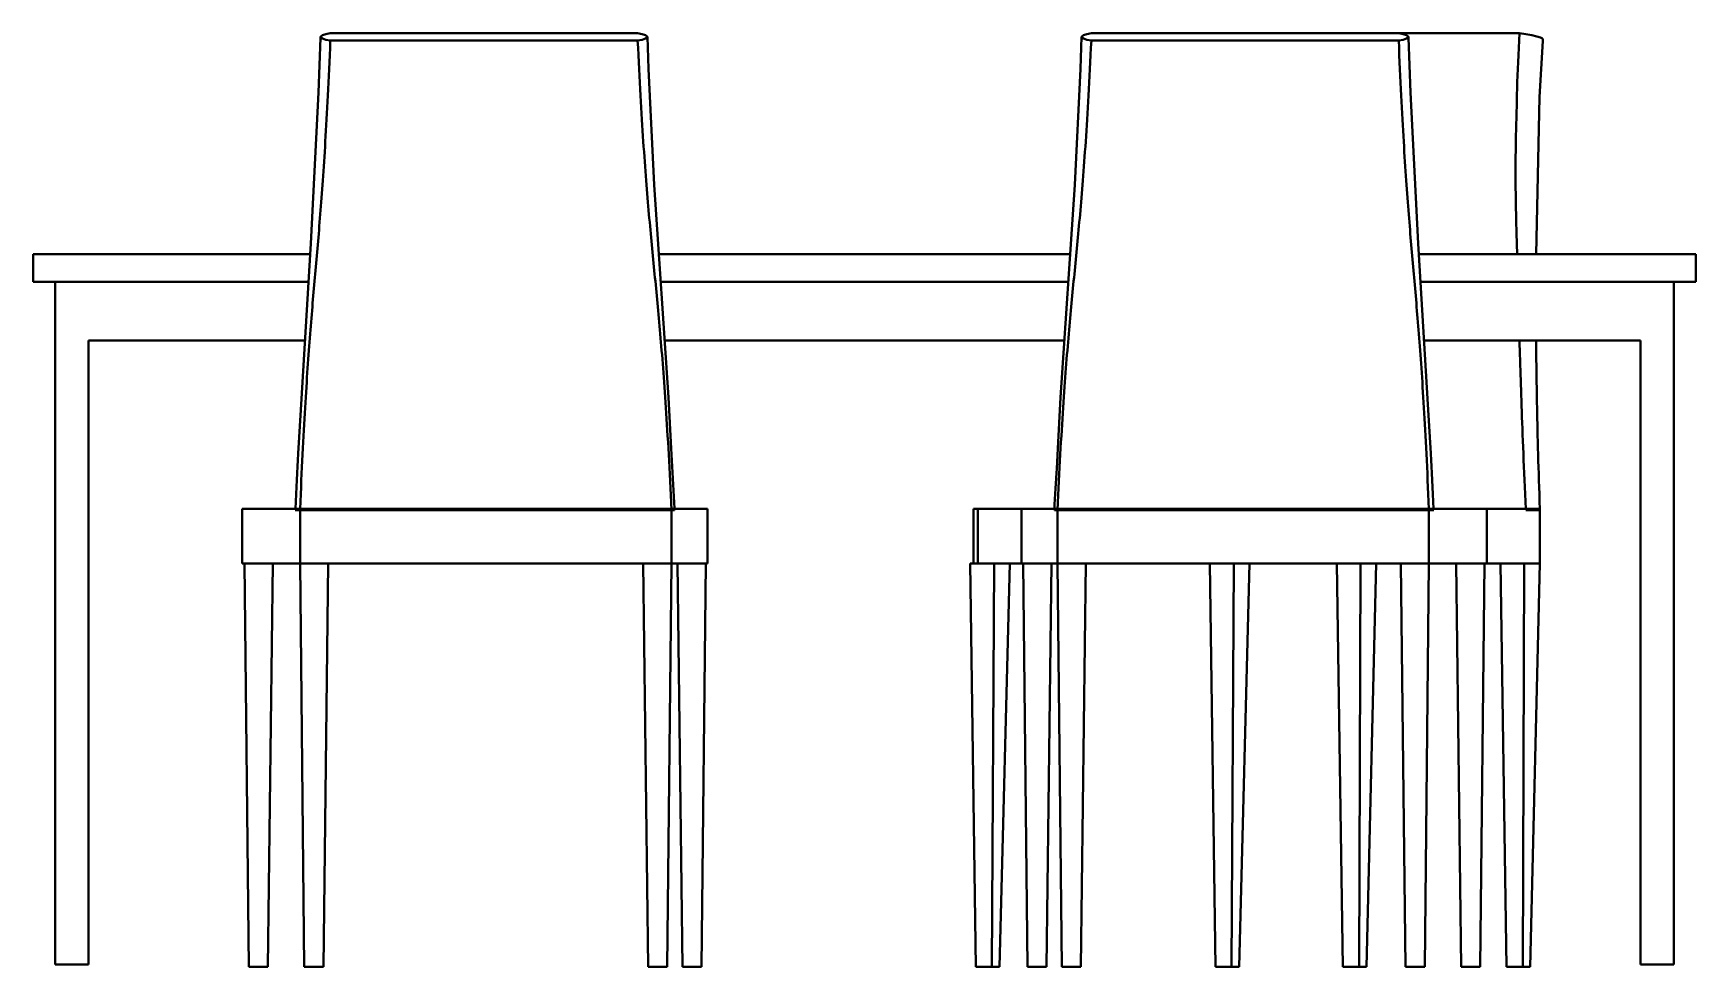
# Model space of a CAD drawing. Header units: millimetres. Extents: x -866 to 866, y -25 to 948.
import ezdxf

# ---------------------------------------------------------------- set-up
doc = ezdxf.new("R2010")
doc.units = ezdxf.units.MM
doc.layers.add('G-PLANOTM', color=6, linetype='Continuous', lineweight=40)

# ---------------------------------------------------------------- blocks, each defined once
blk = doc.blocks.new('族几何图形组合_3044-Back')
at = {"layer": 'G-PLANOTM'}
for p, q in [((-865.5, 717.4), (-577.1, 717.4)), ((-865.5, 717.4), (-865.5, 688.6)), ((-214.1, 717.4), (214, 717.4)), ((577, 717.4), (865.5, 717.4)), ((865.5, 688.6), (865.5, 717.4)), ((-579, 688.6), (-865.5, 688.6)), ((-842.8, -22.6), (-842.8, 688.6)), ((211.9, 688.6), (-211.9, 688.6)), ((865.5, 688.6), (578.9, 688.6)), ((842.8, -22.6), (842.8, 688.6)), ((-807.9, 627.4), (-582.9, 627.4)), ((-807.9, -22.6), (-807.9, 627.4)), ((-207.7, 627.4), (207.7, 627.4)), ((582.9, 627.4), (807.9, 627.4)), ((807.9, 627.4), (807.9, -22.6)), ((-807.9, -22.6), (-842.8, -22.6)), ((842.8, -22.6), (807.9, -22.6)), ((807.9, -22.6), (807.9, -22.6))]:
    blk.add_line(p, q, dxfattribs=at)

msp = doc.modelspace()

# ---------------------------------------------------------------- linework, layer by layer
at = {"layer": 'G-PLANOTM'}
for p, q in [((-566.1, 943.1), (-564.4, 941.9)), ((-564.4, 941.9), (-561, 940.8)), ((-236.2, 947.6), (-556.2, 947.6)), ((-556.2, 939.9), (-236.2, 939.9)), ((226.3, 943.1), (228, 941.9)), ((556.2, 947.6), (236.2, 947.6)), ((236.2, 939.9), (556.2, 939.9)), ((556.2, 947.6), (681.9, 947.6)), ((688.7, 946.6), (694.9, 945.5)), ((-648, 452.1), (-648, 395.1)), ((-647.9, 452.1), (-587.7, 452.1)), ((-647.9, 452.1), (-647.9, 452.1)), ((-647.9, 395.1), (-647.9, 452.1)), ((-587.7, 450.8), (-592.7, 450.8)), ((-587.7, 452.1), (-201, 452.1)), ((-200.9, 450.8), (-587.7, 450.8)), ((-587.7, 450.8), (-587.7, 395.1)), ((-201, 452.1), (-200.9, 452.1)), ((-200.9, 452.1), (-197.8, 452.1)), ((-200.9, 452.1), (-200.9, 450.8)), ((-197.7, 450.8), (-200.9, 450.8)), ((-200.9, 450.8), (-200.9, 395.1)), ((-198.8, 452.1), (-198.7, 452.1)), ((-197.8, 452.1), (-163.5, 452.1)), ((-163.5, 452.1), (-163.4, 452.1)), ((-163.4, 395.1), (-163.4, 452.1)), ((113.5, 452.1), (113.5, 395.1)), ((113.5, 452.1), (114.3, 452.1)), ((114.3, 452.1), (118, 452.1)), ((118, 452.1), (163.5, 452.1)), ((118, 452.1), (118, 395.1)), ((163.4, 452.1), (163.4, 395.1)), ((163.4, 452.1), (163.5, 452.1)), ((163.5, 452.1), (197.8, 452.1)), ((200.9, 450.8), (197.7, 450.8)), ((198.3, 452.1), (198.9, 452.1)), ((199, 452.1), (200.9, 452.1)), ((200.9, 452.1), (201, 452.1)), ((200.9, 450.8), (200.9, 452.1)), ((587.7, 450.8), (200.9, 450.8)), ((200.9, 395.1), (200.9, 450.8)), ((201, 452.1), (587.7, 452.1)), ((587.7, 452.1), (587.7, 452.1)), ((587.7, 452.1), (647.9, 452.1)), ((587.7, 450.8), (587.7, 452.1)), ((592.7, 450.8), (587.7, 450.8)), ((587.7, 395.1), (587.7, 450.8)), ((647.9, 452.1), (647.9, 452.1)), ((647.9, 452.1), (647.9, 395.1)), ((647.9, 452.1), (693.8, 452.1)), ((648, 395.1), (648, 452.1)), ((703.2, 450.8), (688.5, 450.8)), ((693.9, 452.1), (703.1, 452.1)), ((703.2, 452.1), (703.2, 452.1)), ((703.2, 452.1), (703.2, 395.1)), ((-647.9, 395.1), (-647.9, 395.1)), ((-645.6, 395.1), (-647.9, 395.1)), ((-587.7, 395.1), (-645.6, 395.1)), ((-641.2, -24.9), (-645.6, 395.1)), ((-616.2, 395.1), (-621.2, -24.9)), ((-200.9, 395.1), (-587.7, 395.1)), ((-587.7, 395.1), (-558.3, 395.1)), ((-583.3, -24.9), (-587.7, 395.1)), ((-558.3, 395.1), (-563.4, -24.9)), ((-225.2, -24.9), (-230.3, 395.1)), ((-230.3, 395.1), (-200.9, 395.1)), ((-200.9, 395.1), (-205.3, -24.9)), ((-163.5, 395.1), (-200.9, 395.1)), ((-189.5, -24.9), (-194.6, 395.1)), ((-165.2, 395.1), (-169.6, -24.9)), ((-163.4, 395.1), (-163.5, 395.1)), ((110.1, 395.1), (135, 395.1)), ((110.1, 395.1), (115.8, -24.9)), ((163.5, 395.1), (118, 395.1)), ((135, 395.1), (132.7, -24.9)), ((140.6, -24.9), (151.2, 395.1)), ((163.5, 395.1), (163.4, 395.1)), ((200.9, 395.1), (163.5, 395.1)), ((169.6, -24.9), (165.2, 395.1)), ((194.6, 395.1), (189.5, -24.9)), ((587.7, 395.1), (200.9, 395.1)), ((200.9, 395.1), (230.3, 395.1)), ((205.3, -24.9), (200.9, 395.1)), ((230.3, 395.1), (225.2, -24.9)), ((359.7, 395.1), (365.4, -24.9)), ((384.6, 395.1), (382.3, -24.9)), ((390.2, -24.9), (400.8, 395.1)), ((498, -24.9), (491.7, 395.1)), ((514.9, -24.9), (516.6, 395.1)), ((522.8, -24.9), (532.8, 395.1)), ((563.4, -24.9), (558.3, 395.1)), ((558.3, 395.1), (587.7, 395.1)), ((587.7, 395.1), (583.3, -24.9)), ((645.6, 395.1), (587.7, 395.1)), ((621.2, -24.9), (616.2, 395.1)), ((645.6, 395.1), (641.2, -24.9)), ((647.9, 395.1), (645.6, 395.1)), ((647.9, 395.1), (647.9, 395.1)), ((703.2, 395.1), (647.9, 395.1)), ((668.4, -24.9), (662.1, 395.1)), ((685.3, -24.9), (687, 395.1)), ((693.2, -24.9), (703.2, 395.1)), ((-621.2, -24.9), (-641.2, -24.9)), ((-563.4, -24.9), (-583.3, -24.9)), ((-205.3, -24.9), (-225.2, -24.9)), ((-169.6, -24.9), (-189.5, -24.9)), ((132.7, -24.9), (115.8, -24.9)), ((140.6, -24.9), (132.7, -24.9)), ((189.5, -24.9), (169.6, -24.9)), ((225.2, -24.9), (205.3, -24.9)), ((382.3, -24.9), (365.4, -24.9)), ((390.2, -24.9), (382.3, -24.9)), ((514.9, -24.9), (498, -24.9)), ((522.8, -24.9), (514.9, -24.9)), ((583.3, -24.9), (563.4, -24.9)), ((641.2, -24.9), (621.2, -24.9)), ((685.3, -24.9), (668.4, -24.9)), ((693.2, -24.9), (685.3, -24.9))]:
    msp.add_line(p, q, dxfattribs=at)
for points in [[(-589.7, 509.6), (-587, 555.2), (-576.4, 728.5), (-568.4, 885.7), (-566.4, 942.8), (-566.3, 943.7)], [(-556.2, 947.6), (-561, 946.6), (-564.4, 945.5), (-566.1, 944.3), (-566.1, 943.1)], [(-561, 940.8), (-556.2, 939.9)], [(-226.3, 943.1), (-226.3, 944.3), (-228, 945.5), (-231.4, 946.6), (-236.2, 947.6)], [(-236.2, 939.9), (-231.4, 940.8), (-228, 941.9)], [(-228, 941.9), (-226.3, 943.1)], [(-197.8, 452.6), (-201.2, 515), (-204, 568), (-218.9, 789.5), (-224.8, 910.5), (-226, 943.8)], [(200.1, 494.3), (201.2, 515), (204, 568), (218.9, 789.5), (224.8, 910.5), (226, 943.8)], [(236.2, 947.6), (231.4, 946.6), (228, 945.5), (226.3, 944.3), (226.3, 943.1)], [(228, 941.9), (231.4, 940.8), (236.2, 939.9)], [(566.1, 943.1), (566.1, 944.3), (564.4, 945.5), (561, 946.6), (556.2, 947.6)], [(556.2, 939.9), (561, 940.8)], [(561, 940.8), (564.4, 941.9)], [(564.4, 941.9), (566.1, 943.1)], [(589.7, 509.6), (587, 555.2), (576.4, 728.5), (568.4, 885.7), (566.4, 942.8), (566.3, 943.7)], [(681.9, 947.6), (688.7, 946.6)], [(694.9, 945.5), (700, 944.3), (703.8, 943.1), (705.9, 941.9), (706.4, 940.8)], [(699.4, 717.4), (702.9, 880.9), (706.3, 939.6), (706.4, 941)]]:
    msp.add_lwpolyline(points, dxfattribs=at)
for points, knots in [([(-556.2, 939.9), (-557.9, 898.4), (-561.4, 830.1), (-565.8, 768.9), (-569.3, 726.8), (-571.9, 696.7), (-574.6, 666.6), (-577.2, 634.9), (-579.8, 599.5), (-581.6, 572.3), (-582.5, 557.4)], [0, 0, 0, 0, 0.1666667, 0.3333333, 0.4166667, 0.5, 0.5833333, 0.6666667, 0.75, 0.8333333, 0.8333333, 0.8333333, 0.8333333]), ([(582.5, 557.4), (580.7, 587.2), (578.1, 624.3), (574.6, 666.6), (571.9, 696.7), (569.3, 726.8), (566.7, 758.3), (564.1, 793.4), (561.4, 833.7), (558.8, 881.3), (557.1, 919.1), (556.2, 939.9)], [-0.8333333, -0.8333333, -0.8333333, -0.8333333, -0.6666667, -0.5833333, -0.5, -0.4166667, -0.3333333, -0.25, -0.1666667, -0.0833333, 0, 0, 0, 0]), ([(679.5, 717.3), (679.4, 722.2), (678.9, 737.1), (678.6, 753.3), (678.3, 764.1)], [-0.4564839, -0.4564839, -0.4564839, -0.4564839, -0.4166667, -0.3333333, -0.3333333, -0.3333333, -0.3333333]), ([(699.3, 627.8), (699.3, 618.5), (699.6, 597.1), (700, 571.8), (700.3, 557.4)], [0.6826573, 0.6826573, 0.6826573, 0.6826573, 0.75, 0.8333333, 0.8333333, 0.8333333, 0.8333333]), ([(-582.5, 557.4), (-583.3, 542.5), (-585.1, 510.7), (-586.8, 472.7), (-587.7, 452.2)], [0.8333333, 0.8333333, 0.8333333, 0.8333333, 0.9166667, 0.998099, 0.998099, 0.998099, 0.998099]), ([(688.5, 452.2), (687.6, 473), (685.9, 511.5), (684.7, 544.1), (684.2, 559.3)], [-0.9981275, -0.9981275, -0.9981275, -0.9981275, -0.9166667, -0.8333333, -0.8333333, -0.8333333, -0.8333333])]:
    msp.add_open_spline(points, degree=3, knots=knots, dxfattribs=at)
for points in [[(-209.7, 598.6), (-210.7, 611.3), (-212.7, 634.9), (-215.6, 666.6), (-218.5, 696.7), (-221.5, 726.8), (-224.4, 758.3), (-227.4, 793.4), (-230.3, 833.7), (-233.2, 881.3), (-235.2, 919.1), (-236.2, 939.9)], [(236.2, 939.9), (235.2, 919.1), (233.2, 881.3), (230.3, 833.7), (227.4, 793.4), (224.4, 758.3), (221.5, 726.8), (218.5, 696.7), (215.6, 666.6), (212.7, 634.9), (210.7, 611.3), (209.7, 598.6)], [(679.5, 889.9), (680.1, 907.5), (680.9, 926.6), (681.9, 947.6)], [(678.3, 841.3), (678.6, 856.2), (679.2, 873.9), (679.5, 889.9)], [(678, 800), (678, 812.8), (677.9, 825.4), (678.3, 841.3)], [(678.3, 764.1), (678.1, 775.4), (677.9, 786.2), (678, 800)], [(682.8, 601.6), (682.5, 610.8), (682.2, 619.5), (682, 627.9)], [(-206.8, 557.4), (-207.8, 572.3), (-208.7, 585.9), (-209.7, 598.6)], [(209.7, 598.6), (208.7, 585.9), (207.8, 573.3), (206.8, 557.4)], [(684.2, 559.3), (683.6, 574.5), (683.2, 588.5), (682.8, 601.6)], [(-200.9, 450.8), (-202.9, 492.9), (-204.8, 527.7), (-206.8, 557.4)], [(206.8, 557.4), (204.8, 527.7), (202.9, 492.9), (200.9, 450.8)], [(587.7, 452.2), (585.9, 493.7), (584.2, 528), (582.5, 557.4)], [(700.3, 557.4), (700.6, 542.5), (700.9, 527.3), (701.4, 508.8)], [(-592.6, 452.2), (-591.6, 473), (-590.6, 492.1), (-589.7, 509.6)], [(589.7, 509.6), (590.6, 492.1), (591.6, 472.9), (592.6, 452.2)], [(701.4, 508.8), (701.9, 491.5), (702.5, 472.7), (703.2, 452.2)], [(197.7, 450.8), (198.5, 466.2), (199.3, 480.7), (200.1, 494.3)], [(-197.8, 452.6), (-197.8, 452), (-197.8, 451.4), (-197.7, 450.8)]]:
    msp.add_open_spline(points, degree=3, dxfattribs=at)

# ---------------------------------------------------------------- block references
msp.add_blockref('族几何图形组合_3044-Back', (0, 0))

doc.saveas('drawing.dxf')
